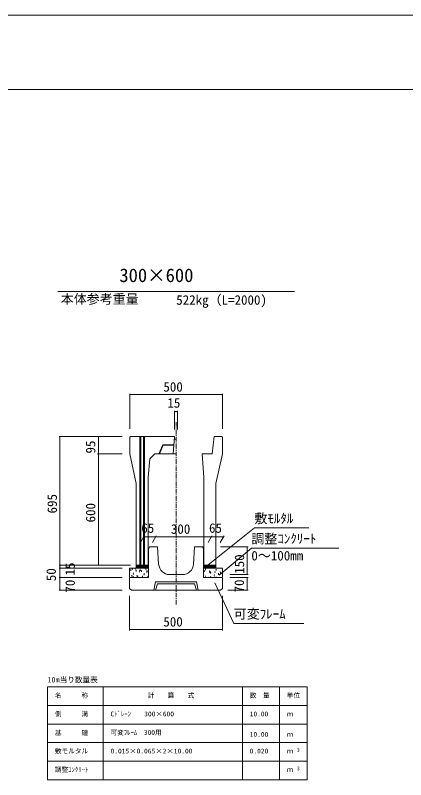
# Model space of a CAD drawing. Units: millimetres on the paper, scale 1:20. Extents: x 2 to 843, y -1 to 593.
# Drawn here: x 421.7 to 527, y 387.3 to 593.4 of the extents above; entities that cross this region are included whole.
import ezdxf
from ezdxf.enums import TextEntityAlignment as Align

# ---------------------------------------------------------------- set-up
doc = ezdxf.new("R2010")
doc.units = ezdxf.units.MM
doc.linetypes.add('USER1', pattern=[2, 1.25, -0.25, 0.25, -0.25])
for name, color, linetype, lineweight in [('0_2', 7, 'Continuous', 18), ('D-STR-DIM（寸法）', 7, 'Continuous', 18), ('D-STR-HTXT（旗揚げ）', 4, 'Continuous', 18), ('D-STR-STRn（構造物）', 5, 'Continuous', 18), ('D-STR-TXT（文字）', 7, 'Continuous', 18), ('D-STR（構造物外形線）', 1, 'Continuous', 18), ('D-TTL(外枠）', 2, 'Continuous', 18), ('DEFPOINTS_3', 8, 'Continuous', 18)]:
    doc.layers.add(name, color=color, linetype=linetype, lineweight=lineweight)
doc.styles.add('ＭＳ ゴシック', font='')
doc.styles.get('ＭＳ ゴシック').set_extended_font_data('MS Gothic')

msp = doc.modelspace()

# ---------------------------------------------------------------- linework, layer by layer
at = {"layer": '0_2'}
for p, q in [((452.581, 491.136), (452.731, 491.161)), ((452.731, 491.111), (452.581, 491.136)), ((477.431, 491.161), (477.581, 491.136)), ((477.581, 491.136), (477.431, 491.111)), ((464.694, 486.554), (464.844, 486.579)), ((464.844, 486.529), (464.694, 486.554)), ((465.317, 486.579), (465.467, 486.554)), ((465.467, 486.554), (465.317, 486.529)), ((433.759, 479.747), (433.784, 479.897)), ((433.784, 479.897), (433.809, 479.747)), ((444.119, 479.747), (444.144, 479.897)), ((444.144, 479.897), (444.169, 479.747)), ((444.144, 475.147), (444.119, 475.297)), ((444.119, 474.997), (444.144, 475.147)), ((444.169, 475.297), (444.144, 475.147)), ((444.144, 475.147), (444.169, 474.997)), ((456.362, 452.817), (456.512, 452.842)), ((456.512, 452.792), (456.362, 452.817)), ((459.449, 452.842), (459.599, 452.817)), ((459.599, 452.817), (459.449, 452.792)), ((459.599, 452.817), (459.749, 452.842)), ((459.749, 452.792), (459.599, 452.817)), ((474.449, 452.842), (474.599, 452.817)), ((474.599, 452.817), (474.449, 452.792)), ((474.599, 452.817), (474.749, 452.842)), ((474.749, 452.792), (474.599, 452.817)), ((477.712, 452.842), (477.862, 452.817)), ((477.862, 452.817), (477.712, 452.792)), ((484.23, 449.997), (484.255, 450.147)), ((484.255, 450.147), (484.28, 449.997)), ((433.784, 445.147), (433.759, 445.297)), ((433.759, 444.997), (433.784, 445.147)), ((433.809, 445.297), (433.784, 445.147)), ((433.784, 445.147), (433.809, 444.997)), ((444.144, 445.147), (444.119, 445.297)), ((444.169, 445.297), (444.144, 445.147)), ((433.784, 444.397), (433.759, 444.547)), ((433.759, 444.247), (433.784, 444.397)), ((433.809, 444.547), (433.784, 444.397)), ((433.784, 444.397), (433.809, 444.247)), ((433.784, 441.897), (433.759, 442.047)), ((433.759, 441.747), (433.784, 441.897)), ((433.809, 442.047), (433.784, 441.897)), ((433.784, 441.897), (433.809, 441.747)), ((484.255, 442.647), (484.23, 442.797)), ((484.23, 441.747), (484.255, 441.897)), ((484.28, 442.797), (484.255, 442.647)), ((484.255, 441.897), (484.28, 441.747)), ((433.784, 438.397), (433.759, 438.547)), ((433.809, 438.547), (433.784, 438.397)), ((484.255, 438.397), (484.23, 438.547)), ((484.28, 438.547), (484.255, 438.397)), ((452.568, 427.82), (452.718, 427.845)), ((452.718, 427.795), (452.568, 427.82)), ((477.418, 427.845), (477.568, 427.82)), ((477.568, 427.82), (477.418, 427.795))]:
    msp.add_line(p, q, dxfattribs=at)
at = {"layer": '0_2', "color": 9}
for p, q in [((452.581, 491.136), (452.601, 491.136)), ((477.581, 491.136), (477.561, 491.136)), ((464.694, 486.554), (464.714, 486.554)), ((465.467, 486.554), (465.447, 486.554)), ((433.784, 479.897), (433.784, 479.877)), ((444.144, 479.897), (444.144, 479.877)), ((444.144, 475.147), (444.144, 475.167)), ((444.144, 475.147), (444.144, 475.127)), ((456.362, 452.817), (456.382, 452.817)), ((459.599, 452.817), (459.579, 452.817)), ((459.599, 452.817), (459.619, 452.817)), ((474.599, 452.817), (474.579, 452.817)), ((474.599, 452.817), (474.619, 452.817)), ((477.862, 452.817), (477.842, 452.817)), ((484.255, 450.147), (484.255, 450.127)), ((433.784, 445.147), (433.784, 445.167)), ((433.784, 445.147), (433.784, 445.127)), ((444.144, 445.147), (444.144, 445.167)), ((433.784, 444.397), (433.784, 444.417)), ((433.784, 444.397), (433.784, 444.377)), ((433.784, 441.897), (433.784, 441.917)), ((433.784, 441.897), (433.784, 441.877)), ((484.255, 442.647), (484.255, 442.667)), ((484.255, 441.897), (484.255, 441.877)), ((433.784, 438.397), (433.784, 438.417)), ((484.255, 438.397), (484.255, 438.417)), ((452.568, 427.82), (452.588, 427.82)), ((477.568, 427.82), (477.548, 427.82))]:
    msp.add_line(p, q, dxfattribs=at)
at = {"layer": 'D-STR-DIM（寸法）'}
for p, q in [((452.581, 481.897), (452.581, 491.386)), ((452.601, 491.136), (477.561, 491.136)), ((477.581, 481.897), (477.581, 491.386)), ((464.694, 481.748), (464.694, 486.804)), ((465.447, 486.554), (464.714, 486.554)), ((465.467, 481.748), (465.467, 486.804)), ((450.581, 479.897), (433.534, 479.897)), ((433.784, 479.877), (433.784, 445.167)), ((450.581, 479.897), (443.894, 479.897)), ((444.144, 475.167), (444.144, 479.877)), ((450.581, 475.147), (443.894, 475.147)), ((450.581, 475.147), (443.894, 475.147)), ((444.144, 475.127), (444.144, 445.167)), ((455.485, 451.299), (456.506, 453.067)), ((456.382, 452.817), (459.579, 452.817)), ((458.722, 451.299), (459.743, 453.067)), ((458.722, 451.299), (459.743, 453.067)), ((459.619, 452.817), (474.579, 452.817)), ((473.722, 451.299), (474.743, 453.067)), ((473.722, 451.299), (474.743, 453.067)), ((474.619, 452.817), (477.842, 452.817)), ((476.985, 451.299), (478.006, 453.067)), ((477.081, 450.147), (484.505, 450.147)), ((484.255, 450.127), (484.255, 442.667)), ((452.331, 445.147), (433.534, 445.147)), ((452.834, 445.147), (433.534, 445.147)), ((433.784, 445.127), (433.784, 444.417)), ((452.331, 445.147), (443.894, 445.147)), ((450.568, 444.397), (433.534, 444.397)), ((450.568, 444.397), (433.534, 444.397)), ((433.784, 444.377), (433.784, 441.917)), ((450.568, 441.897), (433.534, 441.897)), ((450.568, 441.897), (433.534, 441.897)), ((433.784, 441.877), (433.784, 438.417)), ((479.568, 442.647), (484.505, 442.647)), ((479.568, 441.897), (484.505, 441.897)), ((484.255, 441.877), (484.255, 438.417)), ((450.568, 438.397), (433.534, 438.397)), ((452.568, 436.897), (452.568, 427.57)), ((477.568, 436.897), (477.568, 427.57)), ((479.068, 438.397), (484.505, 438.397)), ((452.588, 427.82), (477.548, 427.82))]:
    msp.add_line(p, q, dxfattribs=at)
at = {"layer": 'D-STR-HTXT（旗揚げ）'}
for p, q in [((433.176, 518.934), (496.96, 518.934)), ((473.158, 444.861), (486.193, 455.229)), ((500.854, 455.229), (486.193, 455.229)), ((476.729, 442.502), (485.374, 449.766)), ((508.973, 449.766), (485.374, 449.766)), ((475.537, 440.397), (480.621, 429.486)), ((499.484, 429.486), (480.621, 429.486)), ((430.453, 412.349), (500.453, 412.349)), ((430.453, 387.349), (430.453, 412.349)), ((445.453, 387.349), (445.453, 412.349)), ((482.953, 387.349), (482.953, 412.349)), ((492.953, 396.349), (492.953, 412.349)), ((492.953, 387.349), (492.953, 412.349)), ((500.453, 387.349), (500.453, 412.349)), ((430.453, 407.349), (500.453, 407.349)), ((430.453, 402.349), (500.453, 402.349)), ((430.453, 397.349), (500.453, 397.349)), ((430.453, 392.349), (500.453, 392.349)), ((430.453, 387.349), (500.453, 387.349))]:
    msp.add_line(p, q, dxfattribs=at)
at = {"layer": 'D-STR-STRn（構造物）', "color": 7, "linetype": 'USER1'}
msp.add_line((465.081, 483.765), (465.081, 434.56), dxfattribs=at)
at = {"layer": 'D-STR-STRn（構造物）'}
for p, q in [((454.331, 444.397), (454.331, 445.147)), ((454.331, 445.109), (454.369, 445.147)), ((454.331, 444.932), (454.546, 445.147)), ((454.331, 444.755), (454.723, 445.147)), ((454.331, 444.578), (454.9, 445.147)), ((454.331, 444.402), (455.076, 445.147)), ((454.503, 444.397), (455.253, 445.147)), ((454.68, 444.397), (455.43, 445.147)), ((454.857, 444.397), (455.607, 445.147)), ((455.033, 444.397), (455.783, 445.147)), ((455.21, 444.397), (455.96, 445.147)), ((455.387, 444.397), (456.137, 445.147)), ((455.564, 444.397), (456.314, 445.147)), ((455.741, 444.397), (456.491, 445.147)), ((455.917, 444.397), (456.667, 445.147)), ((456.094, 444.397), (456.844, 445.147)), ((456.271, 444.397), (457.021, 445.147)), ((456.448, 444.397), (457.198, 445.147)), ((456.624, 444.397), (457.374, 445.147)), ((456.801, 444.397), (457.551, 445.147)), ((456.978, 444.397), (457.693, 445.112)), ((472.443, 445.013), (472.577, 445.147)), ((472.443, 444.836), (472.754, 445.147)), ((472.443, 444.659), (472.931, 445.147)), ((472.443, 444.483), (473.108, 445.147)), ((472.534, 444.397), (473.284, 445.147)), ((472.711, 444.397), (473.461, 445.147)), ((472.888, 444.397), (473.638, 445.147)), ((473.065, 444.397), (473.815, 445.147)), ((473.241, 444.397), (473.991, 445.147)), ((473.418, 444.397), (474.168, 445.147)), ((473.595, 444.397), (474.345, 445.147)), ((473.772, 444.397), (474.522, 445.147)), ((473.949, 444.397), (474.699, 445.147)), ((474.125, 444.397), (474.875, 445.147)), ((474.302, 444.397), (475.052, 445.147)), ((474.479, 444.397), (475.229, 445.147)), ((474.656, 444.397), (475.406, 445.147)), ((474.832, 444.397), (475.582, 445.147)), ((475.009, 444.397), (475.759, 445.147)), ((475.805, 444.397), (475.805, 445.147)), ((452.568, 444.397), (457.693, 444.397)), ((452.568, 444.397), (452.568, 441.897)), ((452.823, 443.904), (452.92, 444.019)), ((452.823, 443.904), (452.943, 443.894)), ((452.904, 443.615), (452.881, 443.741)), ((453.191, 444.221), (453.347, 444.384)), ((453.191, 444.221), (453.369, 444.194)), ((453.326, 443.971), (453.304, 444.161)), ((453.522, 443.007), (453.662, 443.061)), ((453.522, 443.007), (453.621, 442.94)), ((454.069, 444.113), (454.109, 444.234)), ((454.097, 444.397), (454.108, 444.39)), ((454.258, 443.778), (454.354, 443.893)), ((454.258, 443.779), (454.377, 443.768)), ((454.338, 443.49), (454.315, 443.615)), ((455.202, 443.652), (455.342, 443.706)), ((455.202, 443.652), (455.302, 443.585)), ((455.262, 443.308), (455.303, 443.429)), ((455.325, 443.89), (455.481, 444.053)), ((455.325, 443.89), (455.503, 443.863)), ((455.461, 443.64), (455.439, 443.83)), ((455.692, 443.653), (455.789, 443.768)), ((455.692, 443.653), (455.812, 443.643)), ((455.773, 443.364), (455.75, 443.49)), ((456.883, 444.297), (457.023, 444.351)), ((456.883, 444.297), (456.982, 444.23)), ((456.943, 443.953), (456.983, 444.074)), ((457.127, 443.527), (457.223, 443.642)), ((457.127, 443.528), (457.246, 443.517)), ((457.155, 444.397), (457.693, 444.935)), ((457.208, 443.239), (457.184, 443.364)), ((457.332, 444.397), (457.693, 444.759)), ((457.46, 443.559), (457.615, 443.722)), ((457.46, 443.559), (457.638, 443.532)), ((457.508, 444.397), (457.693, 444.582)), ((457.595, 443.309), (457.573, 443.499)), ((457.685, 444.397), (457.693, 444.405)), ((477.568, 444.397), (472.443, 444.397)), ((472.629, 443.651), (472.725, 443.766)), ((472.629, 443.651), (472.748, 443.641)), ((472.71, 443.363), (472.687, 443.488)), ((472.935, 444.141), (473.075, 444.195)), ((472.935, 444.141), (473.034, 444.074)), ((472.995, 443.797), (473.035, 443.918)), ((474.063, 443.526), (474.16, 443.641)), ((474.063, 443.526), (474.183, 443.515)), ((474.144, 443.237), (474.121, 443.362)), ((474.128, 443.336), (474.268, 443.39)), ((474.128, 443.336), (474.228, 443.269)), ((474.188, 442.992), (474.229, 443.113)), ((474.27, 443.19), (474.426, 443.353)), ((474.27, 443.19), (474.448, 443.163)), ((474.406, 442.94), (474.384, 443.13)), ((475.186, 444.397), (475.805, 445.017)), ((475.363, 444.397), (475.805, 444.84)), ((475.498, 443.4), (475.594, 443.515)), ((475.498, 443.4), (475.617, 443.39)), ((475.54, 444.397), (475.805, 444.663)), ((475.579, 443.112), (475.556, 443.237)), ((475.716, 444.397), (475.805, 444.486)), ((475.809, 443.981), (475.949, 444.035)), ((475.809, 443.981), (475.908, 443.914)), ((475.869, 443.637), (475.909, 443.758)), ((476.405, 442.859), (476.561, 443.022)), ((476.932, 443.275), (477.029, 443.39)), ((476.932, 443.275), (477.052, 443.264)), ((477.013, 442.986), (476.99, 443.111)), ((477.003, 443.176), (477.143, 443.23)), ((477.003, 443.176), (477.102, 443.109)), ((477.549, 444.282), (477.568, 444.337)), ((477.568, 444.397), (477.568, 441.897)), ((453.101, 442.4), (453.197, 442.515)), ((453.101, 442.4), (453.22, 442.389)), ((453.181, 442.111), (453.158, 442.236)), ((453.456, 441.942), (453.612, 442.104)), ((453.456, 441.942), (453.634, 441.915)), ((453.582, 442.663), (453.623, 442.784)), ((454.535, 442.274), (454.632, 442.389)), ((454.535, 442.274), (454.655, 442.264)), ((454.616, 441.985), (454.593, 442.111)), ((454.716, 442.202), (454.856, 442.256)), ((454.716, 442.202), (454.815, 442.135)), ((454.789, 441.897), (454.816, 441.978)), ((455.97, 442.149), (456.066, 442.264)), ((455.97, 442.149), (456.089, 442.138)), ((456.044, 441.897), (456.027, 441.985)), ((456.396, 442.847), (456.536, 442.901)), ((456.396, 442.847), (456.496, 442.78)), ((456.456, 442.503), (456.497, 442.623)), ((457.404, 442.023), (457.501, 442.138)), ((457.404, 442.023), (457.524, 442.013)), ((457.59, 442.042), (457.693, 442.081)), ((457.59, 442.042), (457.69, 441.975)), ((472.448, 442.691), (472.588, 442.745)), ((472.448, 442.691), (472.547, 442.624)), ((472.508, 442.347), (472.549, 442.468)), ((472.906, 442.147), (473.003, 442.262)), ((472.906, 442.147), (473.026, 442.137)), ((472.98, 441.897), (472.964, 441.984)), ((473.672, 441.897), (473.782, 441.94)), ((474.341, 442.021), (474.437, 442.136)), ((474.341, 442.022), (474.46, 442.011)), ((475.322, 442.531), (475.462, 442.585)), ((475.322, 442.531), (475.422, 442.464)), ((475.382, 442.187), (475.423, 442.307)), ((475.777, 441.897), (475.872, 442.011)), ((476.405, 442.859), (476.583, 442.832)), ((476.54, 442.609), (476.518, 442.799)), ((477.063, 442.832), (477.103, 442.953))]:
    msp.add_line(p, q, dxfattribs=at)
at = {"layer": 'D-STR-TXT（文字）', "color": 5}
for p, q in [((457.581, 445.147), (457.693, 445.147)), ((472.581, 445.147), (472.443, 445.147))]:
    msp.add_line(p, q, dxfattribs=at)
at = {"layer": 'D-STR（構造物外形線）'}
for p, q in [((452.581, 479.647), (452.831, 479.897)), ((452.581, 479.647), (452.581, 475.147)), ((464.556, 479.897), (452.831, 479.897)), ((455.331, 445.147), (455.331, 479.897)), ((455.581, 479.897), (455.581, 445.147)), ((456.331, 479.897), (456.331, 445.147)), ((456.581, 445.147), (456.581, 479.897)), ((464.694, 479.748), (464.331, 475.147)), ((464.556, 479.897), (464.694, 479.748)), ((464.646, 479.147), (465.081, 479.147)), ((474.831, 475.147), (475.331, 479.897)), ((475.331, 479.897), (477.331, 479.897)), ((477.331, 479.897), (477.581, 479.647)), ((477.581, 479.647), (477.581, 475.147)), ((461.531, 477.647), (460.431, 475.147)), ((461.628, 477.497), (460.594, 475.147)), ((464.528, 477.647), (461.531, 477.647)), ((464.516, 477.497), (461.628, 477.497)), ((452.581, 475.147), (454.331, 467.147)), ((459.331, 475.147), (457.981, 473.797)), ((465.081, 475.147), (459.331, 475.147)), ((472.073, 475.145), (472.581, 468.797)), ((474.831, 475.147), (472.106, 475.147)), ((477.581, 475.147), (475.831, 467.147)), ((457.981, 473.797), (457.581, 468.797)), ((457.581, 468.797), (457.581, 445.147)), ((472.581, 468.797), (472.581, 445.147)), ((454.331, 467.147), (454.331, 445.147)), ((475.831, 467.147), (475.831, 445.147)), ((457.693, 449.647), (457.693, 441.897)), ((457.962, 450.147), (457.712, 449.647)), ((457.962, 450.147), (460.087, 450.147)), ((457.962, 450.147), (460.087, 450.147)), ((460.087, 450.147), (460.388, 445.455)), ((470.087, 450.147), (469.773, 445.448)), ((472.212, 450.147), (470.087, 450.147)), ((472.212, 450.147), (472.462, 449.647)), ((472.443, 449.685), (472.443, 441.897)), ((457.581, 445.147), (454.331, 445.147)), ((475.831, 445.147), (472.581, 445.147)), ((452.568, 438.897), (452.568, 441.897)), ((452.568, 441.897), (457.693, 441.897)), ((463.381, 442.648), (466.78, 442.647)), ((477.568, 441.897), (472.443, 441.897)), ((477.568, 441.897), (477.568, 438.897)), ((453.068, 438.397), (452.568, 438.897)), ((459.068, 438.397), (459.568, 440.647)), ((459.568, 440.647), (470.568, 440.647)), ((459.568, 438.397), (460.068, 440.147)), ((460.068, 440.147), (470.068, 440.147)), ((470.068, 440.147), (470.568, 438.397)), ((471.068, 438.397), (470.568, 440.647)), ((477.568, 438.897), (477.068, 438.397)), ((477.068, 438.397), (453.068, 438.397)), ((477.068, 438.397), (453.068, 438.397))]:
    msp.add_line(p, q, dxfattribs=at)
for centre, start, end in [((463.381, 445.648), 183.67103, 269.99614), ((466.78, 445.647), 269.99614, 356.18575)]:
    msp.add_arc(centre, 3, start, end, dxfattribs=at)
at = {"layer": 'D-TTL(外枠）'}
msp.add_line((26.671, 573.392), (821.671, 573.392), dxfattribs=at)
at = {"layer": 'DEFPOINTS_3'}
msp.add_line((1.671, 593.392), (842.671, 593.392), dxfattribs=at)

# ---------------------------------------------------------------- texts
at = {"layer": 'D-STR-STRn（構造物）', "color": 7, "style": 'ＭＳ ゴシック'}
for s, p in [('500', (461.66, 491.186)), ('15', (462.739, 486.852)), ('65', (455.715, 453.142)), ('300', (463.679, 452.867)), ('65', (473.965, 453.142)), ('500', (461.648, 427.87))]:
    msp.add_text(s, height=2.566, dxfattribs=at).set_placement(p, align=Align.BOTTOM_LEFT)
for s, p in [('95', (444.094, 475.266)), ('695', (433.734, 459.12)), ('600', (444.094, 456.701)), ('150', (484.205, 442.853)), ('15', (438.552, 442.4)), ('50', (433.459, 440.864)), ('70', (438.574, 437.773)), ('70', (484.146, 437.82))]:
    msp.add_text(s, height=2.566, rotation=90, dxfattribs=at).set_placement(p, align=Align.BOTTOM_LEFT)
at = {"layer": 'D-STR-TXT（文字）', "style": 'ＭＳ ゴシック'}
for s, height, p in [('300×600', 3.666, (449.802, 520.383)), ('本体参考重量', 2.566, (434.007, 514.868)), ('522kg（L=2000)', 2.566, (465.127, 514.604)), ('敷ﾓﾙﾀﾙ', 2.566, (486.193, 455.729)), ('調整ｺﾝｸﾘｰﾄ', 2.566, (485.374, 450.266)), ('0～100mm', 2.566, (485.374, 445.675)), ('可変ﾌﾚｰﾑ', 2.566, (480.621, 429.986)), ('10m当り数量表', 1.466, (430.398, 413.112)), ('名\u3000\u3000\u3000称', 1.283, (432.414, 409.051)), ('計\u3000\u3000算\u3000\u3000式', 1.283, (457.418, 409.051)), ('数\u3000量', 1.283, (484.914, 409.051)), ('単位', 1.283, (494.914, 409.051)), ('側\u3000\u3000\u3000溝', 1.283, (432.414, 404.051)), ('Cﾄﾞﾚｰﾝ\u3000\u3000300×600', 1.283, (447.414, 404.051)), ('10.00', 1.283, (484.928, 404.051)), ('ｍ', 1.283, (494.914, 404.051)), ('基\u3000\u3000\u3000礎', 1.283, (432.414, 398.918)), ('可変ﾌﾚｰﾑ\u3000300用', 1.283, (447.414, 399.051)), ('10.00', 1.283, (484.928, 398.551)), ('ｍ', 1.283, (494.914, 398.551)), ('敷モルタル', 1.283, (432.414, 394.051)), ('0.015×0.065×2×10.00', 1.283, (447.414, 394.051)), ('0.020', 1.283, (484.928, 394.051)), ('3', 1.026, (497.616, 394.553)), ('ｍ', 1.283, (494.914, 394.051)), ('調整ｺﾝｸﾘｰﾄ', 1.283, (432.414, 389.051)), ('ｍ', 1.283, (494.914, 389.051)), ('3', 1.026, (497.616, 389.553))]:
    msp.add_text(s, height=height, dxfattribs=at).set_placement(p, align=Align.BOTTOM_LEFT)

doc.saveas('drawing.dxf')
